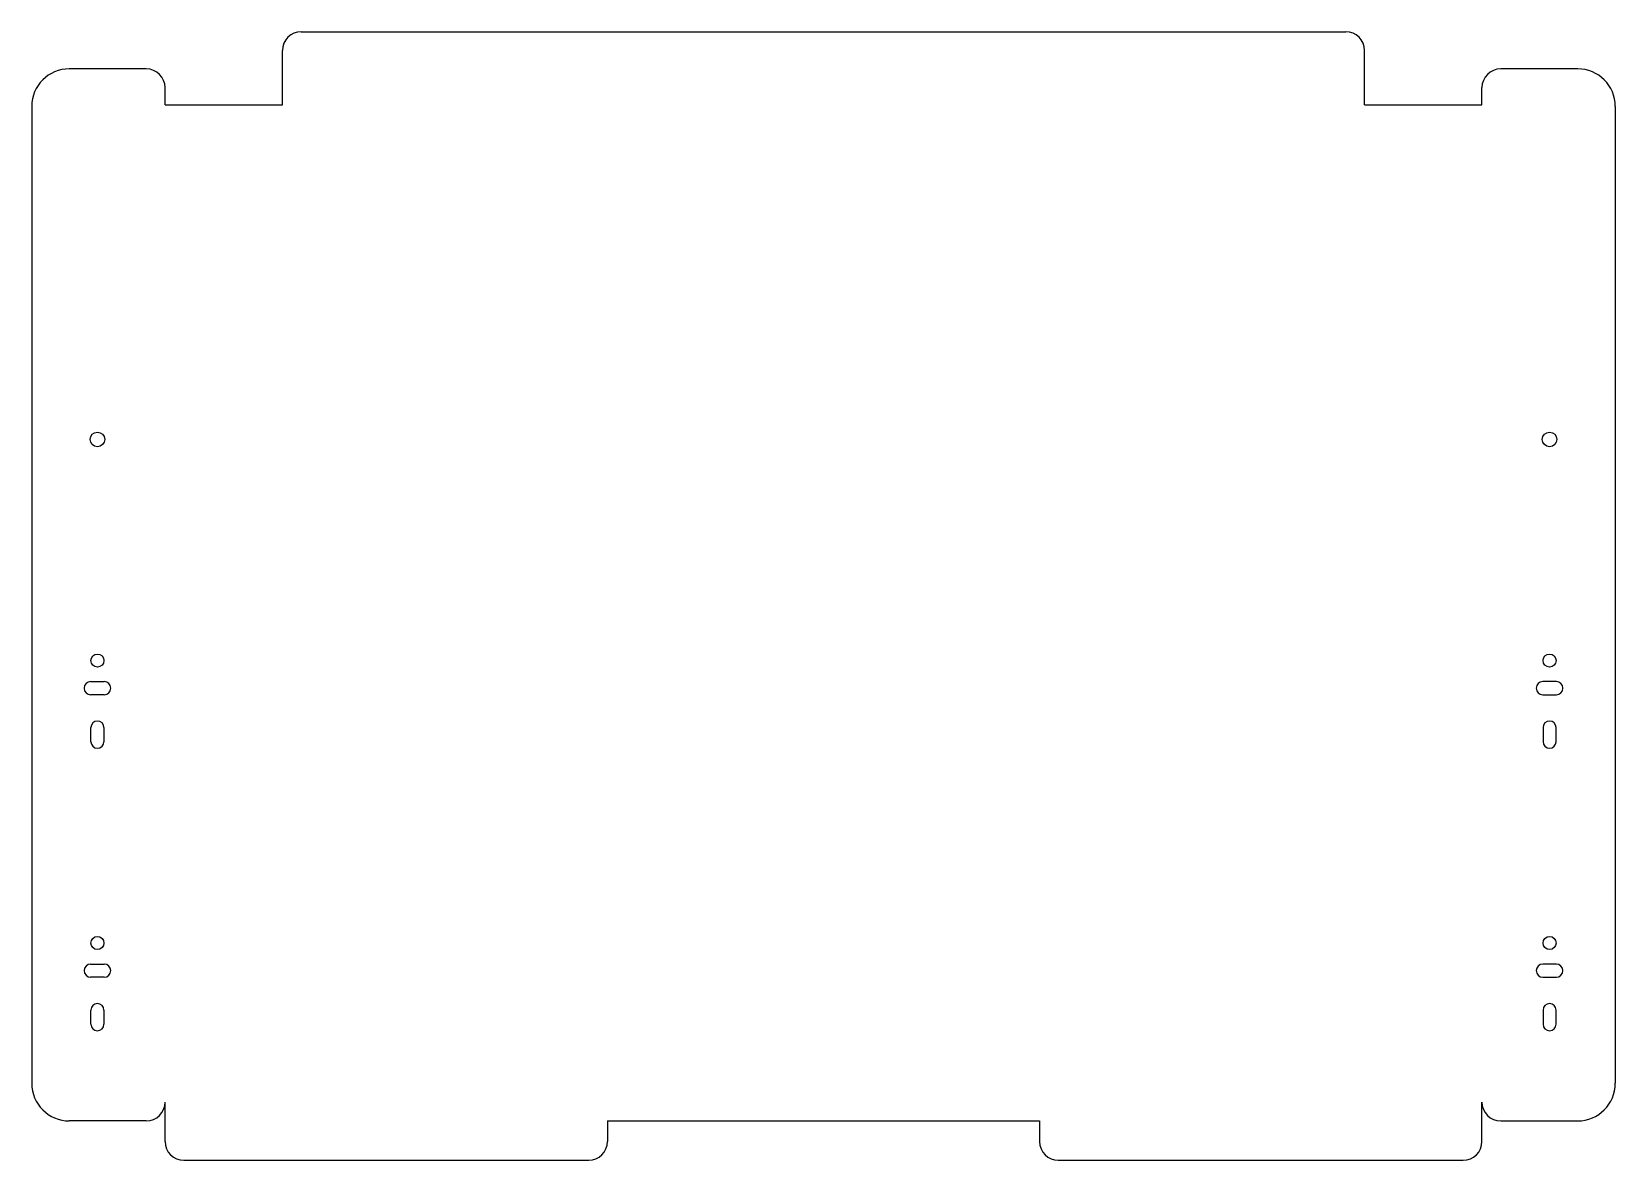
# Model space of a CAD drawing. Header units: inches. Extents: x -1.8 to 19.2, y -0.5 to 14.5.
import ezdxf

# ---------------------------------------------------------------- set-up
doc = ezdxf.new("R2010")
doc.units = ezdxf.units.IN
doc.header["$MEASUREMENT"] = 0
doc.layers.get('0').update_dxf_attribs({"lineweight": 25})

msp = doc.modelspace()

# ---------------------------------------------------------------- linework, layer by layer
for p, q in [((1.7375, 14.495), (15.6375, 14.495)), ((1.4875, 13.52), (1.4875, 14.245)), ((15.8875, 13.52), (15.8875, 14.245)), ((-0.325, 14), (-1.35, 14)), ((18.725, 14), (17.7, 14)), ((-0.075, 13.52), (-0.075, 13.75)), ((17.45, 13.52), (17.45, 13.75)), ((-1.85, 13.5), (-1.85, 0.5)), ((-0.075, 13.52), (1.4875, 13.52)), ((15.8875, 13.52), (17.45, 13.52)), ((19.225, 13.5), (19.225, 0.5)), ((-1.1525, 5.758), (-1.1525, 5.758)), ((-1.0655, 5.845), (-0.8845, 5.845)), ((-0.7975, 5.758), (-0.7975, 5.758)), ((18.1725, 5.758), (18.1725, 5.758)), ((18.4405, 5.845), (18.2595, 5.845)), ((18.5275, 5.758), (18.5275, 5.758)), ((-0.8845, 5.671), (-1.0655, 5.671)), ((18.2595, 5.671), (18.4405, 5.671)), ((-0.975, 5.321), (-0.975, 5.321)), ((18.35, 5.321), (18.35, 5.321)), ((-1.062, 5.046), (-1.062, 5.234)), ((-0.888, 5.234), (-0.888, 5.046)), ((18.263, 5.234), (18.263, 5.046)), ((18.437, 5.046), (18.437, 5.234)), ((-0.975, 4.959), (-0.975, 4.959)), ((18.35, 4.959), (18.35, 4.959)), ((-1.1525, 1.999), (-1.1525, 1.999)), ((-1.0655, 2.086), (-0.8845, 2.086)), ((-0.8845, 1.912), (-1.0655, 1.912)), ((-0.7975, 1.999), (-0.7975, 1.999)), ((18.1725, 1.999), (18.1725, 1.999)), ((18.4405, 2.086), (18.2595, 2.086)), ((18.2595, 1.912), (18.4405, 1.912)), ((18.5275, 1.999), (18.5275, 1.999)), ((-0.975, 1.562), (-0.975, 1.562)), ((18.35, 1.562), (18.35, 1.562)), ((-1.062, 1.287), (-1.062, 1.475)), ((-0.888, 1.475), (-0.888, 1.287)), ((18.263, 1.475), (18.263, 1.287)), ((18.437, 1.287), (18.437, 1.475)), ((-0.975, 1.2), (-0.975, 1.2)), ((18.35, 1.2), (18.35, 1.2)), ((-0.075, -0.275), (-0.075, 0.25)), ((17.45, -0.275), (17.45, 0.25)), ((-0.325, 0), (-1.35, 0)), ((5.8125, 0), (11.5625, 0)), ((5.8125, 0), (5.8125, -0.275)), ((11.5625, 0), (11.5625, -0.275)), ((17.7, 0), (18.725, 0)), ((0.175, -0.525), (5.5625, -0.525)), ((11.8125, -0.525), (17.2, -0.525))]:
    msp.add_line(p, q)
for centre, radius in [((-0.975, 9.068), 0.097), ((18.35, 9.068), 0.097), ((-0.975, 6.126), 0.087), ((18.35, 6.126), 0.087), ((-0.975, 2.367), 0.087), ((18.35, 2.367), 0.087)]:
    msp.add_circle(centre, radius)
for centre, radius, start, end in [((1.7375, 14.245), 0.25, 90, 180), ((15.6375, 14.245), 0.25, 0, 90), ((-1.35, 13.5), 0.5, 90, 180), ((-0.325, 13.75), 0.25, 0, 90), ((17.7, 13.75), 0.25, 90, 180), ((18.725, 13.5), 0.5, 0, 90), ((-1.0655, 5.758), 0.087, 90, 180), ((-1.0655, 5.758), 0.087, 180, 270), ((-0.8845, 5.758), 0.087, 0, 90), ((-0.8845, 5.758), 0.087, 270, 0), ((18.2595, 5.758), 0.087, 90, 180), ((18.2595, 5.758), 0.087, 180, 270), ((18.4405, 5.758), 0.087, 0, 90), ((18.4405, 5.758), 0.087, 270, 0), ((-0.975, 5.234), 0.087, 90, 180), ((-0.975, 5.234), 0.087, 0, 90), ((18.35, 5.234), 0.087, 90, 180), ((18.35, 5.234), 0.087, 0, 90), ((-0.975, 5.046), 0.087, 180, 270), ((-0.975, 5.046), 0.087, 270, 0), ((18.35, 5.046), 0.087, 180, 270), ((18.35, 5.046), 0.087, 270, 0), ((-1.0655, 1.999), 0.087, 90, 180), ((-1.0655, 1.999), 0.087, 180, 270), ((-0.8845, 1.999), 0.087, 0, 90), ((-0.8845, 1.999), 0.087, 270, 0), ((18.2595, 1.999), 0.087, 90, 180), ((18.2595, 1.999), 0.087, 180, 270), ((18.4405, 1.999), 0.087, 0, 90), ((18.4405, 1.999), 0.087, 270, 0), ((-0.975, 1.475), 0.087, 90, 180), ((-0.975, 1.475), 0.087, 0, 90), ((18.35, 1.475), 0.087, 90, 180), ((18.35, 1.475), 0.087, 0, 90), ((-0.975, 1.287), 0.087, 180, 270), ((-0.975, 1.287), 0.087, 270, 0), ((18.35, 1.287), 0.087, 180, 270), ((18.35, 1.287), 0.087, 270, 0), ((-1.35, 0.5), 0.5, 180, 270), ((18.725, 0.5), 0.5, 270, 0), ((-0.325, 0.25), 0.25, 270, 0), ((17.7, 0.25), 0.25, 180, 270), ((0.175, -0.275), 0.25, 180, 270), ((5.5625, -0.275), 0.25, 270, 0), ((11.8125, -0.275), 0.25, 180, 270), ((17.2, -0.275), 0.25, 270, 0)]:
    msp.add_arc(centre, radius, start, end)

doc.saveas('drawing.dxf')
